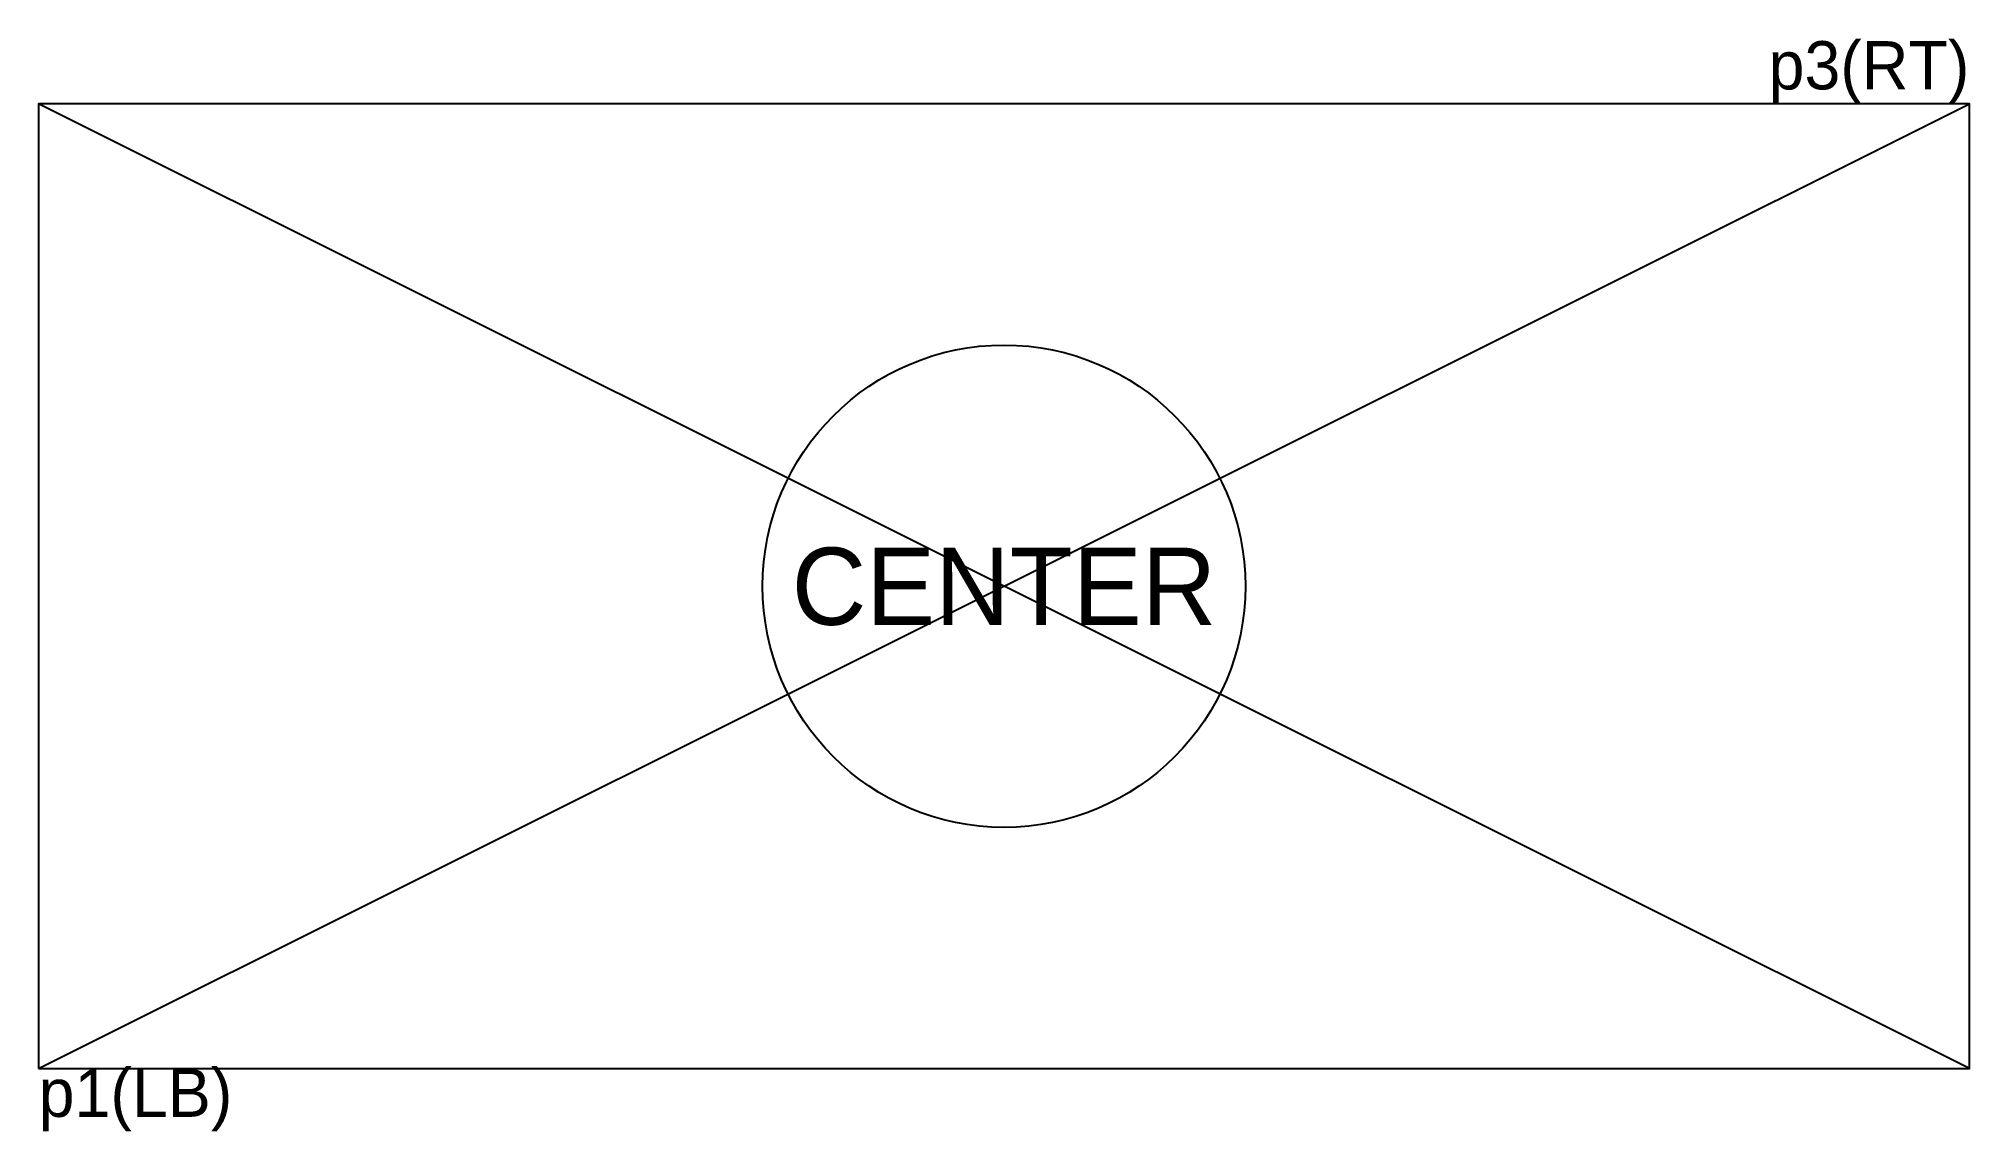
# Model space of a CAD drawing. Header units: metres. Extents: x 0 to 2000, y -65 to 1068.
import ezdxf
from ezdxf.enums import TextEntityAlignment as Align

# ---------------------------------------------------------------- set-up
doc = ezdxf.new("R2010")
doc.units = ezdxf.units.M

msp = doc.modelspace()

# ---------------------------------------------------------------- linework, layer by layer
for p, q in [((0, 0), (2000, 1000)), ((2000, 0), (0, 1000))]:
    msp.add_line(p, q)
msp.add_lwpolyline([(0, 0), (2000, 0), (2000, 1000), (0, 1000)], close=True)
msp.add_circle((1000, 500), 250)

# ---------------------------------------------------------------- texts
msp.add_text('p3(RT)', height=50).set_placement((2000, 1000), align=Align.BOTTOM_RIGHT)
msp.add_text('CENTER', height=80).set_placement((1000, 500), align=Align.MIDDLE_CENTER)
msp.add_text('p1(LB)', height=50).set_placement((0, 0), align=Align.TOP_LEFT)

doc.saveas('drawing.dxf')
